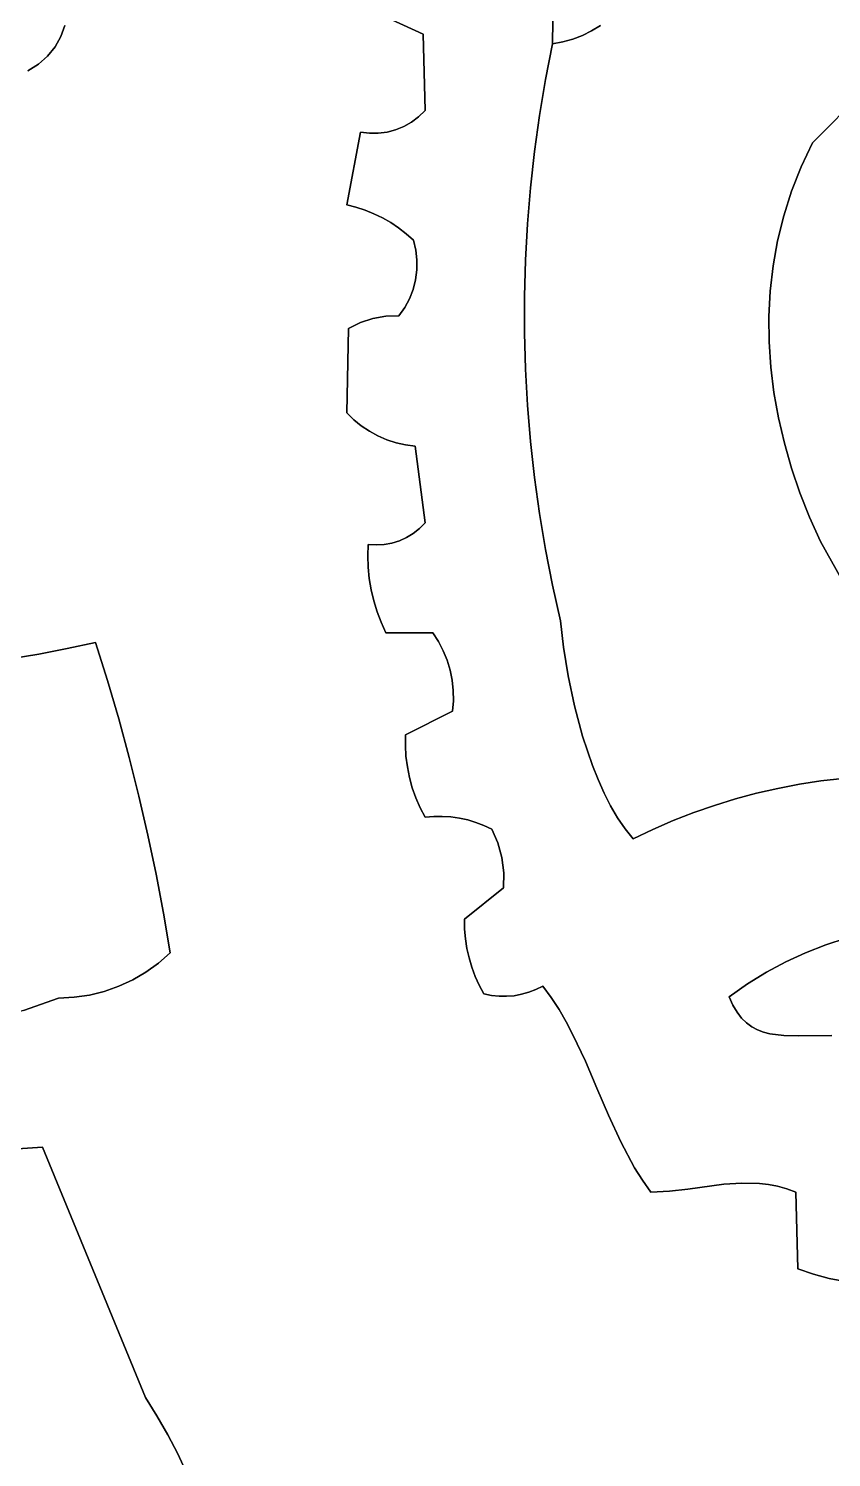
# Model space of a CAD drawing. Header units: inches. Extents: x 37.2 to 70.6, y 17.4 to 61.6.
# Drawn here: x 45.923 to 48.581, y 39.47 to 44.197 of the extents above; entities that cross this region are included whole.
import ezdxf

# ---------------------------------------------------------------- set-up
doc = ezdxf.new("R2010")
doc.units = ezdxf.units.IN
doc.layers.add('SURFACES_FOR_SKETCHUP', color=7, linetype='Continuous')

msp = doc.modelspace()

# ---------------------------------------------------------------- linework, layer by layer
at = {"layer": 'SURFACES_FOR_SKETCHUP'}
for points, invisible_edges in [([(47.2359, 44.4784), (47.2077, 44.471), (47.2298, 44.1785)], 10), ([(47.2629, 44.4894), (47.2298, 44.1785), (47.2885, 44.5038)], 3), ([(47.2885, 44.5038), (47.2298, 44.1785), (47.6619, 44.3053)], 11), ([(47.2359, 44.4784), (47.2298, 44.1785), (47.2629, 44.4894)], 3), ([(45.9212, 44.0571), (46.044, 44.3263), (45.1185, 44.464)], 11), ([(47.2298, 44.1785), (47.2077, 44.471), (47.0796, 44.331)], 11), ([(48.0813, 44.3101), (48.5186, 43.8183), (48.1734, 44.3378)], 3), ([(48.1734, 44.3378), (48.5186, 43.8183), (48.3696, 44.3768)], 11), ([(48.476, 44.3789), (48.3696, 44.3768), (48.5186, 43.8183)], 10), ([(48.5824, 44.3785), (48.476, 44.3789), (48.7901, 44.0922)], 10), ([(48.5186, 43.8183), (48.7901, 44.0922), (48.476, 44.3789)], 10), ([(45.9212, 44.0571), (46.0304, 44.1699), (46.044, 44.3263)], 11), ([(46.0304, 44.1699), (46.0437, 44.2069), (46.044, 44.3263)], 10), ([(47.0796, 44.331), (47.0794, 44.3018), (47.2298, 44.1785)], 10), ([(47.0818, 44.2725), (47.2298, 44.1785), (47.0794, 44.3018)], 3), ([(47.659, 44.2224), (47.6619, 44.3053), (47.2298, 44.1785)], 10), ([(47.659, 44.2224), (47.7875, 44.189), (47.6619, 44.3053)], 3), ([(47.8164, 44.2069), (47.6619, 44.3053), (47.7875, 44.189)], 3), ([(47.8164, 44.2069), (48.481, 43.739), (47.9874, 44.2894)], 11), ([(47.9874, 44.2894), (48.481, 43.739), (48.0813, 44.3101)], 3), ([(48.5186, 43.8183), (48.0813, 44.3101), (48.481, 43.739)], 3), ([(47.087, 44.2434), (46.0437, 44.2069), (47.022, 43.8538)], 11), ([(47.0517, 43.8501), (47.087, 44.2434), (47.022, 43.8538)], 3), ([(47.0812, 43.8502), (47.087, 44.2434), (47.0517, 43.8501)], 3), ([(47.0812, 43.8502), (47.1103, 43.8541), (47.087, 44.2434)], 10), ([(47.0818, 44.2725), (47.087, 44.2434), (47.2298, 44.1785)], 8), ([(47.1385, 43.8616), (47.1655, 43.8725), (47.087, 44.2434)], 10), ([(47.087, 44.2434), (47.1911, 43.8869), (47.2298, 44.1785)], 3), ([(47.1385, 43.8616), (47.087, 44.2434), (47.1103, 43.8541)], 3), ([(47.1911, 43.8869), (47.087, 44.2434), (47.1655, 43.8725)], 3), ([(46.0304, 44.1699), (47.022, 43.8538), (46.0437, 44.2069)], 3), ([(47.6584, 44.146), (47.659, 44.2224), (47.2298, 44.1785)], 10), ([(48.4493, 43.6585), (47.8164, 44.2069), (47.615, 43.9088)], 11), ([(47.7875, 44.189), (47.615, 43.9088), (47.8164, 44.2069)], 3), ([(47.6584, 44.146), (47.6923, 44.1523), (47.659, 44.2224)], 2), ([(47.6923, 44.1523), (47.7252, 44.1616), (47.659, 44.2224)], 10), ([(47.757, 44.1739), (47.659, 44.2224), (47.7252, 44.1616)], 3), ([(47.7875, 44.189), (47.659, 44.2224), (47.757, 44.1739)], 3), ([(48.481, 43.739), (47.8164, 44.2069), (48.4493, 43.6585)], 3), ([(46.0304, 44.1699), (45.9212, 44.0571), (46.0112, 44.1356)], 3), ([(46.0112, 44.1356), (47.022, 43.8538), (46.0304, 44.1699)], 3), ([(47.1911, 43.8869), (47.2148, 43.9045), (47.2298, 44.1785)], 10), ([(47.2363, 43.9253), (47.2298, 44.1785), (47.2148, 43.9045)], 2), ([(47.635, 44.0276), (47.6584, 44.146), (47.2298, 44.1785)], 10), ([(47.2298, 44.1785), (47.2363, 43.9253), (47.635, 44.0276)], 10), ([(47.615, 43.9088), (47.7875, 44.189), (47.635, 44.0276)], 3), ([(47.757, 44.1739), (47.635, 44.0276), (47.7875, 44.189)], 3), ([(47.7252, 44.1616), (47.635, 44.0276), (47.757, 44.1739)], 3), ([(47.6923, 44.1523), (47.635, 44.0276), (47.7252, 44.1616)], 3), ([(47.6584, 44.146), (47.635, 44.0276), (47.6923, 44.1523)], 2), ([(45.9212, 44.0571), (45.9562, 44.0784), (46.0112, 44.1356)], 10), ([(45.9863, 44.1049), (46.0112, 44.1356), (45.9562, 44.0784)], 2), ([(45.9863, 44.1049), (45.9562, 44.0784), (46.9766, 43.6136)], 10), ([(45.9863, 44.1049), (46.9766, 43.6136), (46.0112, 44.1356)], 3), ([(47.022, 43.8538), (46.0112, 44.1356), (46.9766, 43.6136)], 3), ([(45.5645, 43.3913), (46.9766, 43.6136), (45.9212, 44.0571)], 11), ([(45.9562, 44.0784), (45.9212, 44.0571), (46.9766, 43.6136)], 10), ([(48.7901, 44.0922), (48.5186, 43.8183), (48.9969, 43.5874)], 10), ([(47.615, 43.9088), (47.635, 44.0276), (47.2363, 43.9253)], 10), ([(47.2363, 43.9253), (47.2148, 43.9045), (47.5983, 43.7896)], 10), ([(47.5983, 43.7896), (47.615, 43.9088), (47.2363, 43.9253)], 10), ([(47.1385, 43.8616), (47.1224, 43.5547), (47.1655, 43.8725)], 3), ([(47.1486, 43.5372), (47.1655, 43.8725), (47.1224, 43.5547)], 3), ([(47.1655, 43.8725), (47.1486, 43.5372), (47.1911, 43.8869)], 3), ([(47.1736, 43.5178), (47.1911, 43.8869), (47.1486, 43.5372)], 3), ([(47.1911, 43.8869), (47.1736, 43.5178), (47.585, 43.67)], 11), ([(47.2148, 43.9045), (47.1911, 43.8869), (47.585, 43.67)], 10), ([(47.585, 43.67), (47.5983, 43.7896), (47.2148, 43.9045)], 10), ([(47.615, 43.9088), (47.5983, 43.7896), (48.4493, 43.6585)], 10), ([(47.022, 43.8538), (46.9766, 43.6136), (47.0517, 43.8501)], 2), ([(47.0074, 43.6058), (47.0517, 43.8501), (46.9766, 43.6136)], 3), ([(47.0374, 43.5961), (47.0517, 43.8501), (47.0074, 43.6058)], 3), ([(47.0517, 43.8501), (47.0374, 43.5961), (47.0812, 43.8502)], 3), ([(47.0667, 43.5842), (47.0812, 43.8502), (47.0374, 43.5961)], 3), ([(47.0812, 43.8502), (47.0667, 43.5842), (47.1103, 43.8541)], 3), ([(47.0951, 43.5704), (47.1103, 43.8541), (47.0667, 43.5842)], 3), ([(47.1103, 43.8541), (47.0951, 43.5704), (47.1385, 43.8616)], 3), ([(47.1224, 43.5547), (47.1385, 43.8616), (47.0951, 43.5704)], 3), ([(48.481, 43.739), (48.9246, 43.5028), (48.5186, 43.8183)], 3), ([(48.9595, 43.5462), (48.5186, 43.8183), (48.9246, 43.5028)], 3), ([(48.9595, 43.5462), (48.9969, 43.5874), (48.5186, 43.8183)], 10), ([(47.5983, 43.7896), (47.585, 43.67), (48.4234, 43.5771)], 10), ([(48.4234, 43.5771), (48.4493, 43.6585), (47.5983, 43.7896)], 10), ([(48.4493, 43.6585), (48.8921, 43.4573), (48.481, 43.739)], 3), ([(48.9246, 43.5028), (48.481, 43.739), (48.8921, 43.4573)], 3), ([(47.1973, 43.4967), (47.585, 43.67), (47.1736, 43.5178)], 3), ([(47.575, 43.5503), (47.585, 43.67), (47.1973, 43.4967)], 10), ([(47.585, 43.67), (47.575, 43.5503), (48.4031, 43.4948)], 10), ([(48.4031, 43.4948), (48.4234, 43.5771), (47.585, 43.67)], 10), ([(48.4234, 43.5771), (48.8921, 43.4573), (48.4493, 43.6585)], 3), ([(46.9766, 43.6136), (45.5645, 43.3913), (46.9831, 43.2045)], 11), ([(46.9766, 43.6136), (47.022, 43.2238), (47.0074, 43.6058)], 3), ([(46.9831, 43.2045), (47.022, 43.2238), (46.9766, 43.6136)], 10), ([(47.0074, 43.6058), (47.022, 43.2238), (47.0374, 43.5961)], 3), ([(47.0667, 43.5842), (47.0374, 43.5961), (47.022, 43.2238)], 10), ([(47.022, 43.2238), (47.0632, 43.2373), (47.0667, 43.5842)], 10), ([(47.0951, 43.5704), (47.0667, 43.5842), (47.0632, 43.2373)], 10), ([(47.0951, 43.5704), (47.0632, 43.2373), (47.1224, 43.5547)], 3), ([(47.1224, 43.5547), (47.0632, 43.2373), (47.2085, 43.398)], 11), ([(47.1224, 43.5547), (47.2085, 43.398), (47.1486, 43.5372)], 3), ([(47.1736, 43.5178), (47.1486, 43.5372), (47.2088, 43.431)], 10), ([(47.2088, 43.431), (47.1486, 43.5372), (47.2085, 43.398)], 3), ([(47.1973, 43.4967), (47.2051, 43.464), (47.575, 43.5503)], 10), ([(47.5683, 43.4304), (47.575, 43.5503), (47.2051, 43.464)], 10), ([(47.575, 43.5503), (47.5683, 43.4304), (48.3883, 43.4118)], 10), ([(48.3883, 43.4118), (48.4031, 43.4948), (47.575, 43.5503)], 10), ([(48.4031, 43.4948), (48.8803, 43.4039), (48.4234, 43.5771)], 3), ([(48.8921, 43.4573), (48.4234, 43.5771), (48.8803, 43.4039)], 3), ([(47.1973, 43.4967), (47.1736, 43.5178), (47.2051, 43.464)], 2), ([(47.2051, 43.464), (47.1736, 43.5178), (47.2088, 43.431)], 3), ([(48.3883, 43.4118), (48.8708, 43.3502), (48.4031, 43.4948)], 3), ([(48.8803, 43.4039), (48.4031, 43.4948), (48.8708, 43.3502)], 3), ([(47.2051, 43.464), (47.2088, 43.431), (47.5683, 43.4304)], 10), ([(45.5933, 43.0894), (46.9831, 43.2045), (45.5645, 43.3913)], 3), ([(47.2043, 43.3654), (47.2085, 43.398), (47.0632, 43.2373)], 10), ([(47.2085, 43.398), (47.2043, 43.3654), (47.565, 43.3104)], 10), ([(47.2088, 43.431), (47.2085, 43.398), (47.5683, 43.4304)], 10), ([(47.565, 43.3104), (47.5683, 43.4304), (47.2085, 43.398)], 10), ([(47.5683, 43.4304), (47.565, 43.3104), (48.3788, 43.3282)], 10), ([(48.3788, 43.3282), (48.3883, 43.4118), (47.5683, 43.4304)], 10), ([(48.3788, 43.3282), (48.8635, 43.2961), (48.3883, 43.4118)], 3), ([(48.8708, 43.3502), (48.3883, 43.4118), (48.8635, 43.2961)], 3), ([(47.2043, 43.3654), (47.0632, 43.2373), (47.1962, 43.3336)], 3), ([(47.2043, 43.3654), (47.1962, 43.3336), (47.565, 43.3104)], 10), ([(47.1058, 43.2448), (47.1962, 43.3336), (47.0632, 43.2373)], 3), ([(47.1962, 43.3336), (47.1058, 43.2448), (47.1843, 43.3028)], 3), ([(47.1686, 43.2735), (47.1843, 43.3028), (47.1058, 43.2448)], 10), ([(47.1843, 43.3028), (47.1686, 43.2735), (47.565, 43.1903)], 10), ([(47.1962, 43.3336), (47.1843, 43.3028), (47.565, 43.1903)], 10), ([(47.565, 43.1903), (47.565, 43.3104), (47.1962, 43.3336)], 10), ([(48.3745, 43.2443), (48.3788, 43.3282), (47.565, 43.3104)], 10), ([(47.565, 43.3104), (47.565, 43.1903), (48.3745, 43.2443)], 10), ([(48.3745, 43.2443), (48.8585, 43.2418), (48.3788, 43.3282)], 3), ([(48.8635, 43.2961), (48.3788, 43.3282), (48.8585, 43.2418)], 3), ([(47.1493, 43.246), (47.1686, 43.2735), (47.1058, 43.2448)], 2), ([(47.1686, 43.2735), (47.1493, 43.246), (47.565, 43.1903)], 10), ([(46.9831, 43.2045), (45.5933, 43.0894), (46.9766, 42.9253)], 3), ([(46.9766, 42.9253), (46.9999, 42.9026), (47.1058, 43.2448)], 10), ([(47.1058, 43.2448), (47.0632, 43.2373), (46.9766, 42.9253)], 10), ([(47.022, 43.2238), (46.9766, 42.9253), (47.0632, 43.2373)], 3), ([(47.022, 43.2238), (46.9831, 43.2045), (46.9766, 42.9253)], 8), ([(46.9999, 42.9026), (47.025, 42.8822), (47.1493, 43.246)], 10), ([(47.1493, 43.246), (47.1058, 43.2448), (46.9999, 42.9026)], 10), ([(47.0517, 42.8643), (47.1493, 43.246), (47.025, 42.8822)], 3), ([(47.08, 42.849), (47.1493, 43.246), (47.0517, 42.8643)], 3), ([(47.08, 42.849), (47.1095, 42.8363), (47.1493, 43.246)], 10), ([(47.1095, 42.8363), (47.1401, 42.8263), (47.1493, 43.246)], 10), ([(47.1716, 42.8191), (47.1493, 43.246), (47.1401, 42.8263)], 3), ([(47.5684, 43.0703), (47.565, 43.1903), (47.1493, 43.246)], 10), ([(47.2038, 42.8149), (47.1493, 43.246), (47.1716, 42.8191)], 3), ([(47.2038, 42.8149), (47.5684, 43.0703), (47.1493, 43.246)], 11), ([(48.3752, 43.1602), (48.3745, 43.2443), (47.565, 43.1903)], 10), ([(48.8585, 43.2418), (48.3745, 43.2443), (48.8558, 43.1874)], 3), ([(48.3752, 43.1602), (48.8558, 43.1874), (48.3745, 43.2443)], 3), ([(47.565, 43.1903), (47.5684, 43.0703), (48.3752, 43.1602)], 10), ([(48.3808, 43.0761), (48.3752, 43.1602), (47.5684, 43.0703)], 10), ([(48.8558, 43.1874), (48.3752, 43.1602), (48.8554, 43.1328)], 3), ([(48.3808, 43.0761), (48.8554, 43.1328), (48.3752, 43.1602)], 3), ([(48.8554, 43.1328), (48.3808, 43.0761), (48.8573, 43.0783)], 3), ([(45.5933, 43.0894), (45.6053, 42.9385), (46.9766, 42.9253)], 10), ([(47.575, 42.9505), (47.5684, 43.0703), (47.2038, 42.8149)], 10), ([(47.5684, 43.0703), (47.575, 42.9505), (48.3808, 43.0761)], 10), ([(48.3911, 42.9921), (48.3808, 43.0761), (47.575, 42.9505)], 10), ([(48.3911, 42.9921), (48.8573, 43.0783), (48.3808, 43.0761)], 3), ([(48.8573, 43.0783), (48.3911, 42.9921), (48.8615, 43.0238)], 3), ([(48.4061, 42.9083), (48.8615, 43.0238), (48.3911, 42.9921)], 3), ([(48.4255, 42.8251), (48.8615, 43.0238), (48.4061, 42.9083)], 3), ([(48.8615, 43.0238), (48.4255, 42.8251), (48.8862, 42.9449)], 3), ([(47.575, 42.9505), (47.585, 42.8308), (48.3911, 42.9921)], 10), ([(48.4061, 42.9083), (48.3911, 42.9921), (47.585, 42.8308)], 10), ([(45.6053, 42.9385), (45.6126, 42.7882), (46.9766, 42.9253)], 10), ([(46.1454, 42.1655), (46.9766, 42.9253), (45.6126, 42.7882)], 11), ([(46.9766, 42.9253), (46.1454, 42.1655), (47.048, 42.4902)], 11), ([(46.9766, 42.9253), (47.048, 42.4902), (46.9999, 42.9026)], 3), ([(47.575, 42.9505), (47.2038, 42.8149), (47.585, 42.8308)], 3), ([(48.4492, 42.7424), (48.8862, 42.9449), (48.4255, 42.8251)], 3), ([(48.8862, 42.9449), (48.4492, 42.7424), (48.9138, 42.8673)], 3), ([(46.9999, 42.9026), (47.048, 42.4902), (47.025, 42.8822)], 3), ([(47.025, 42.8822), (47.048, 42.4902), (47.0517, 42.8643)], 3), ([(47.585, 42.8308), (47.5984, 42.7113), (48.4061, 42.9083)], 10), ([(48.4255, 42.8251), (48.4061, 42.9083), (47.5984, 42.7113)], 10), ([(47.0517, 42.8643), (47.048, 42.4902), (47.08, 42.849)], 3), ([(47.08, 42.849), (47.048, 42.4902), (47.1095, 42.8363)], 3), ([(47.1095, 42.8363), (47.048, 42.4902), (47.1401, 42.8263)], 3), ([(47.0745, 42.4882), (47.1401, 42.8263), (47.048, 42.4902)], 3), ([(47.1008, 42.4896), (47.1401, 42.8263), (47.0745, 42.4882)], 3), ([(47.1264, 42.4942), (47.1401, 42.8263), (47.1008, 42.4896)], 3), ([(47.1513, 42.5019), (47.1401, 42.8263), (47.1264, 42.4942)], 3), ([(47.2363, 42.5616), (47.1716, 42.8191), (47.1401, 42.8263)], 9), ([(47.2363, 42.5616), (47.1401, 42.8263), (47.2178, 42.5426)], 3), ([(47.2178, 42.5426), (47.1401, 42.8263), (47.1972, 42.5262)], 3), ([(47.1972, 42.5262), (47.1401, 42.8263), (47.175, 42.5126)], 3), ([(47.175, 42.5126), (47.1401, 42.8263), (47.1513, 42.5019)], 3), ([(47.585, 42.8308), (47.2038, 42.8149), (47.5984, 42.7113)], 3), ([(47.5984, 42.7113), (47.615, 42.5922), (48.4255, 42.8251)], 10), ([(48.4492, 42.7424), (48.4255, 42.8251), (47.615, 42.5922)], 10), ([(48.4771, 42.6606), (48.9138, 42.8673), (48.4492, 42.7424)], 3), ([(48.9138, 42.8673), (48.4771, 42.6606), (48.9442, 42.7909)], 3), ([(45.6126, 42.7882), (45.6137, 42.7133), (46.1454, 42.1655)], 10), ([(47.2363, 42.5616), (47.2038, 42.8149), (47.1716, 42.8191)], 8), ([(47.2363, 42.5616), (47.5984, 42.7113), (47.2038, 42.8149)], 3), ([(48.5089, 42.5797), (48.9442, 42.7909), (48.4771, 42.6606)], 3), ([(48.9442, 42.7909), (48.5089, 42.5797), (48.9775, 42.716)], 3), ([(47.615, 42.5922), (47.635, 42.4735), (48.4492, 42.7424)], 10), ([(48.4771, 42.6606), (48.4492, 42.7424), (47.635, 42.4735)], 10), ([(45.6137, 42.7133), (45.6127, 42.6387), (46.1454, 42.1655)], 10), ([(47.5984, 42.7113), (47.2363, 42.5616), (47.615, 42.5922)], 3), ([(48.5447, 42.4999), (48.9775, 42.716), (48.5089, 42.5797)], 3), ([(48.9775, 42.716), (48.5447, 42.4999), (49.0136, 42.6424)], 3), ([(45.6127, 42.6387), (45.6093, 42.5643), (46.1454, 42.1655)], 10), ([(47.635, 42.4735), (47.6583, 42.3553), (48.4771, 42.6606)], 10), ([(48.5089, 42.5797), (48.4771, 42.6606), (47.6583, 42.3553)], 10), ([(48.6184, 42.3692), (49.0136, 42.6424), (48.5447, 42.4999)], 3), ([(47.615, 42.5922), (47.2363, 42.5616), (47.635, 42.4735)], 3), ([(45.6032, 42.4902), (46.0516, 42.1453), (45.6093, 42.5643)], 3), ([(46.1454, 42.1655), (45.6093, 42.5643), (46.0516, 42.1453)], 3), ([(47.1972, 42.5262), (47.2623, 42.198), (47.2178, 42.5426)], 3), ([(47.2178, 42.5426), (47.2623, 42.198), (47.2363, 42.5616)], 3), ([(47.2363, 42.5616), (47.2623, 42.198), (47.635, 42.4735)], 11), ([(47.6583, 42.3553), (47.685, 42.2376), (48.5089, 42.5797)], 10), ([(48.5447, 42.4999), (48.5089, 42.5797), (47.685, 42.2376)], 10), ([(47.1008, 42.4896), (47.0477, 42.4147), (47.1264, 42.4942)], 3), ([(47.0514, 42.3772), (47.1264, 42.4942), (47.0477, 42.4147)], 3), ([(47.0575, 42.3402), (47.1513, 42.5019), (47.0514, 42.3772)], 3), ([(47.1264, 42.4942), (47.0514, 42.3772), (47.1513, 42.5019)], 3), ([(47.0661, 42.3036), (47.1513, 42.5019), (47.0575, 42.3402)], 3), ([(47.2623, 42.198), (47.1513, 42.5019), (47.0661, 42.3036)], 11), ([(47.1513, 42.5019), (47.2623, 42.198), (47.175, 42.5126)], 3), ([(47.175, 42.5126), (47.2623, 42.198), (47.1972, 42.5262)], 3), ([(47.685, 42.2376), (47.6948, 42.1501), (48.5447, 42.4999)], 10), ([(48.6184, 42.3692), (48.5447, 42.4999), (47.6948, 42.1501)], 10), ([(45.8628, 42.1117), (45.9574, 42.1274), (45.6032, 42.4902)], 10), ([(46.0516, 42.1453), (45.6032, 42.4902), (45.9574, 42.1274)], 3), ([(47.048, 42.4902), (46.1454, 42.1655), (47.0466, 42.4524)], 3), ([(47.0466, 42.4524), (46.1454, 42.1655), (47.0477, 42.4147)], 3), ([(47.0745, 42.4882), (47.048, 42.4902), (47.0466, 42.4524)], 8), ([(47.0466, 42.4524), (47.0477, 42.4147), (47.1008, 42.4896)], 10), ([(47.1008, 42.4896), (47.0745, 42.4882), (47.0466, 42.4524)], 10), ([(47.635, 42.4735), (47.2623, 42.198), (47.6583, 42.3553)], 3), ([(47.0477, 42.4147), (46.1454, 42.1655), (47.0514, 42.3772)], 3), ([(47.0514, 42.3772), (46.1454, 42.1655), (47.0575, 42.3402)], 3), ([(47.2808, 42.1689), (47.6583, 42.3553), (47.2623, 42.198)], 3), ([(47.6583, 42.3553), (47.2808, 42.1689), (47.685, 42.2376)], 3), ([(47.6948, 42.1501), (47.7102, 42.0551), (48.6184, 42.3692)], 10), ([(48.3335, 41.6668), (48.6184, 42.3692), (47.7102, 42.0551)], 11), ([(48.4041, 41.683), (48.6184, 42.3692), (48.3335, 41.6668)], 3), ([(48.6184, 42.3692), (48.4041, 41.683), (48.6988, 42.2426)], 3), ([(46.1849, 42.0395), (47.0575, 42.3402), (46.1454, 42.1655)], 3), ([(47.0575, 42.3402), (46.1849, 42.0395), (47.0661, 42.3036)], 3), ([(47.0661, 42.3036), (46.1849, 42.0395), (47.0771, 42.2676)], 3), ([(47.0661, 42.3036), (47.0771, 42.2676), (47.2623, 42.198)], 10), ([(46.222, 41.9128), (47.0771, 42.2676), (46.1849, 42.0395)], 3), ([(47.0771, 42.2676), (46.222, 41.9128), (47.0906, 42.2324)], 3), ([(47.0906, 42.2324), (47.2623, 42.198), (47.0771, 42.2676)], 3), ([(47.0906, 42.2324), (46.222, 41.9128), (47.1064, 42.198)], 3), ([(47.0906, 42.2324), (47.1064, 42.198), (47.2623, 42.198)], 8), ([(47.2964, 42.1384), (47.685, 42.2376), (47.2808, 42.1689)], 3), ([(47.3092, 42.1068), (47.685, 42.2376), (47.2964, 42.1384)], 3), ([(47.685, 42.2376), (47.3092, 42.1068), (47.6948, 42.1501)], 3), ([(48.4752, 41.6966), (48.6988, 42.2426), (48.4041, 41.683)], 3), ([(48.5468, 41.7076), (48.6988, 42.2426), (48.4752, 41.6966)], 3), ([(48.6988, 42.2426), (48.5468, 41.7076), (48.7855, 42.1203)], 3), ([(46.1849, 42.0395), (46.1454, 42.1655), (46.0516, 42.1453)], 8), ([(46.2566, 41.7854), (47.1064, 42.198), (46.222, 41.9128)], 3), ([(47.1064, 42.198), (46.2566, 41.7854), (47.1714, 41.8603)], 11), ([(47.2808, 42.1689), (47.2623, 42.198), (47.1064, 42.198)], 8), ([(47.3092, 42.1068), (47.2964, 42.1384), (47.1064, 42.198)], 10), ([(47.2808, 42.1689), (47.1064, 42.198), (47.2964, 42.1384)], 3), ([(47.3092, 42.1068), (47.1064, 42.198), (47.3189, 42.0742)], 3), ([(47.1064, 42.198), (47.1714, 41.8603), (47.3189, 42.0742)], 11), ([(45.8628, 42.1117), (46.222, 41.9128), (45.9574, 42.1274)], 3), ([(46.1849, 42.0395), (46.0516, 42.1453), (45.9574, 42.1274)], 9), ([(46.1849, 42.0395), (45.9574, 42.1274), (46.222, 41.9128)], 3), ([(47.3189, 42.0742), (47.6948, 42.1501), (47.3092, 42.1068)], 3), ([(47.3189, 42.0742), (47.3257, 42.0408), (47.6948, 42.1501)], 10), ([(47.7102, 42.0551), (47.6948, 42.1501), (47.3257, 42.0408)], 10), ([(48.6188, 41.716), (48.7855, 42.1203), (48.5468, 41.7076)], 3), ([(46.2566, 41.7854), (45.7679, 42.0984), (45.3478, 41.4664)], 11), ([(45.7679, 42.0984), (46.2566, 41.7854), (45.8628, 42.1117)], 3), ([(46.222, 41.9128), (45.8628, 42.1117), (46.2566, 41.7854)], 3), ([(47.3189, 42.0742), (47.1714, 41.8603), (47.3257, 42.0408)], 3), ([(47.3257, 42.0408), (47.1714, 41.8603), (47.3293, 42.0069)], 3), ([(47.3257, 42.0408), (47.3293, 42.0069), (47.7102, 42.0551)], 10), ([(47.3293, 42.0069), (47.3299, 41.9726), (47.7102, 42.0551)], 10), ([(47.7311, 41.9559), (47.7102, 42.0551), (47.3299, 41.9726)], 10), ([(47.7102, 42.0551), (47.7311, 41.9559), (48.2634, 41.6481)], 10), ([(48.2634, 41.6481), (48.3335, 41.6668), (47.7102, 42.0551)], 10), ([(47.3299, 41.9726), (47.3293, 42.0069), (47.1714, 41.8603)], 10), ([(47.1714, 41.8603), (47.3272, 41.9383), (47.3299, 41.9726)], 8), ([(47.3299, 41.9726), (47.3272, 41.9383), (47.7311, 41.9559)], 10), ([(47.1709, 41.8247), (47.173, 41.7892), (47.3272, 41.9383)], 10), ([(47.3272, 41.9383), (47.1714, 41.8603), (47.1709, 41.8247)], 8), ([(47.1775, 41.7541), (47.3272, 41.9383), (47.173, 41.7892)], 3), ([(47.1775, 41.7541), (47.1845, 41.7194), (47.3272, 41.9383)], 10), ([(47.1845, 41.7194), (47.3215, 41.5885), (47.3272, 41.9383)], 11), ([(47.3496, 41.5846), (47.3272, 41.9383), (47.3215, 41.5885)], 3), ([(47.7577, 41.856), (47.7311, 41.9559), (47.3272, 41.9383)], 10), ([(47.3773, 41.5787), (47.3272, 41.9383), (47.3496, 41.5846)], 3), ([(47.3272, 41.9383), (47.3773, 41.5787), (47.4045, 41.5707)], 9), ([(47.3272, 41.9383), (47.4045, 41.5707), (47.4312, 41.5607)], 9), ([(47.3272, 41.9383), (47.4312, 41.5607), (47.7577, 41.856)], 11), ([(47.7311, 41.9559), (47.7577, 41.856), (48.194, 41.6268)], 10), ([(48.194, 41.6268), (48.2634, 41.6481), (47.7311, 41.9559)], 10), ([(47.1714, 41.8603), (46.2566, 41.7854), (47.1709, 41.8247)], 3), ([(47.4571, 41.5486), (47.7577, 41.856), (47.4312, 41.5607)], 3), ([(47.7577, 41.856), (47.4571, 41.5486), (47.7903, 41.7587)], 3), ([(47.7577, 41.856), (47.7903, 41.7587), (48.194, 41.6268)], 10), ([(46.2887, 41.6573), (46.2566, 41.7854), (45.3478, 41.4664)], 10), ([(46.2887, 41.6573), (47.1709, 41.8247), (46.2566, 41.7854)], 3), ([(47.1709, 41.8247), (46.2887, 41.6573), (47.173, 41.7892)], 3), ([(47.173, 41.7892), (46.2887, 41.6573), (47.1775, 41.7541)], 3), ([(46.3184, 41.5287), (47.1775, 41.7541), (46.2887, 41.6573)], 3), ([(47.1775, 41.7541), (46.3184, 41.5287), (47.1845, 41.7194)], 3), ([(47.7903, 41.7587), (47.4571, 41.5486), (47.8088, 41.7121)], 3), ([(47.7903, 41.7587), (47.8088, 41.7121), (48.1254, 41.6029)], 10), ([(48.1254, 41.6029), (48.194, 41.6268), (47.7903, 41.7587)], 10), ([(47.1845, 41.7194), (46.3184, 41.5287), (47.1939, 41.6852)], 3), ([(47.1939, 41.6852), (47.3215, 41.5885), (47.1845, 41.7194)], 3), ([(47.8088, 41.7121), (47.4571, 41.5486), (47.8288, 41.6674)], 3), ([(47.8088, 41.7121), (47.8288, 41.6674), (48.0576, 41.5765)], 10), ([(48.0576, 41.5765), (48.1254, 41.6029), (47.8088, 41.7121)], 10), ([(48.4041, 41.683), (48.5625, 41.1654), (48.4752, 41.6966)], 3), ([(48.4752, 41.6966), (48.6304, 41.1873), (48.5468, 41.7076)], 3), ([(48.6304, 41.1873), (48.4752, 41.6966), (48.5625, 41.1654)], 3), ([(48.5468, 41.7076), (48.6993, 41.2053), (48.6188, 41.716)], 3), ([(48.6993, 41.2053), (48.5468, 41.7076), (48.6304, 41.1873)], 3), ([(45.3478, 41.4664), (45.3771, 41.3254), (46.2887, 41.6573)], 10), ([(46.2887, 41.6573), (45.3771, 41.3254), (46.3184, 41.5287)], 3), ([(46.3455, 41.3995), (47.1939, 41.6852), (46.3184, 41.5287)], 3), ([(47.1939, 41.6852), (46.3455, 41.3995), (47.2057, 41.6518)], 3), ([(47.2057, 41.6518), (46.3455, 41.3995), (47.2198, 41.6192)], 3), ([(47.3215, 41.5885), (47.1939, 41.6852), (47.2932, 41.5903)], 3), ([(47.2057, 41.6518), (47.2932, 41.5903), (47.1939, 41.6852)], 3), ([(47.2198, 41.6192), (47.2932, 41.5903), (47.2057, 41.6518)], 3), ([(47.477, 41.5024), (47.8288, 41.6674), (47.4571, 41.5486)], 3), ([(47.8288, 41.6674), (47.477, 41.5024), (47.8504, 41.625)], 3), ([(47.8288, 41.6674), (47.8504, 41.625), (48.0576, 41.5765)], 10), ([(48.194, 41.6268), (48.4304, 41.1097), (48.2634, 41.6481)], 3), ([(48.2634, 41.6481), (48.4958, 41.1396), (48.3335, 41.6668)], 3), ([(48.4958, 41.1396), (48.2634, 41.6481), (48.4304, 41.1097)], 3), ([(48.3335, 41.6668), (48.4958, 41.1396), (48.4041, 41.683)], 3), ([(48.5625, 41.1654), (48.4041, 41.683), (48.4958, 41.1396)], 3), ([(46.3701, 41.2698), (47.2198, 41.6192), (46.3455, 41.3995)], 3), ([(47.2198, 41.6192), (46.3701, 41.2698), (47.2363, 41.5876)], 3), ([(47.2198, 41.6192), (47.2363, 41.5876), (47.2648, 41.59)], 8), ([(47.2198, 41.6192), (47.2648, 41.59), (47.2932, 41.5903)], 9), ([(47.4902, 41.454), (47.8504, 41.625), (47.477, 41.5024)], 3), ([(47.8736, 41.5854), (47.8504, 41.625), (47.4902, 41.454)], 10), ([(47.8504, 41.625), (47.8736, 41.5854), (47.9906, 41.5476)], 10), ([(47.9906, 41.5476), (48.0576, 41.5765), (47.8504, 41.625)], 10), ([(48.0576, 41.5765), (48.3664, 41.0754), (48.1254, 41.6029)], 3), ([(48.1254, 41.6029), (48.3664, 41.0754), (48.194, 41.6268)], 3), ([(48.4304, 41.1097), (48.194, 41.6268), (48.3664, 41.0754)], 3), ([(46.3701, 41.2698), (46.3921, 41.1396), (47.2363, 41.5876)], 10), ([(47.3662, 41.2499), (47.2363, 41.5876), (46.3921, 41.1396)], 11), ([(47.2363, 41.5876), (47.3662, 41.2499), (47.2648, 41.59)], 3), ([(47.2648, 41.59), (47.3662, 41.2499), (47.2932, 41.5903)], 3), ([(47.3215, 41.5885), (47.2932, 41.5903), (47.3662, 41.2499)], 10), ([(47.3496, 41.5846), (47.3215, 41.5885), (47.3662, 41.2499)], 10), ([(47.3496, 41.5846), (47.4902, 41.454), (47.3773, 41.5787)], 3), ([(47.3662, 41.2499), (47.4902, 41.454), (47.3496, 41.5846)], 11), ([(47.3773, 41.5787), (47.477, 41.5024), (47.4045, 41.5707)], 3), ([(47.477, 41.5024), (47.3773, 41.5787), (47.4902, 41.454)], 3), ([(47.4312, 41.5607), (47.4045, 41.5707), (47.477, 41.5024)], 10), ([(47.4571, 41.5486), (47.4312, 41.5607), (47.477, 41.5024)], 2), ([(47.4902, 41.454), (47.4966, 41.4042), (47.8736, 41.5854)], 10), ([(47.8983, 41.549), (47.8736, 41.5854), (47.4966, 41.4042)], 10), ([(47.9246, 41.5162), (47.8983, 41.549), (47.4966, 41.4042)], 10), ([(47.8983, 41.549), (47.9906, 41.5476), (47.8736, 41.5854)], 3), ([(47.8983, 41.549), (47.9246, 41.5162), (47.9906, 41.5476)], 8), ([(47.9246, 41.5162), (48.2428, 40.9935), (47.9906, 41.5476)], 3), ([(47.9906, 41.5476), (48.3038, 41.0368), (48.0576, 41.5765)], 3), ([(48.3038, 41.0368), (47.9906, 41.5476), (48.2428, 40.9935)], 3), ([(48.3664, 41.0754), (48.0576, 41.5765), (48.3038, 41.0368)], 3), ([(46.0228, 40.9894), (46.3184, 41.5287), (45.3771, 41.3254)], 11), ([(46.3184, 41.5287), (46.0228, 40.9894), (46.3455, 41.3995)], 3), ([(47.496, 41.3538), (47.6259, 41.0292), (47.9246, 41.5162)], 11), ([(47.4966, 41.4042), (47.496, 41.3538), (47.9246, 41.5162)], 10), ([(47.6259, 41.0292), (47.6539, 40.9911), (47.9246, 41.5162)], 10), ([(48.2428, 40.9935), (47.9246, 41.5162), (47.6539, 40.9911)], 11), ([(47.4902, 41.454), (47.3662, 41.2499), (47.4966, 41.4042)], 3), ([(46.0743, 40.9919), (46.3455, 41.3995), (46.0228, 40.9894)], 3), ([(46.1249, 40.9993), (46.3455, 41.3995), (46.0743, 40.9919)], 3), ([(46.1743, 41.0115), (46.3455, 41.3995), (46.1249, 40.9993)], 3), ([(46.3455, 41.3995), (46.1743, 41.0115), (46.3701, 41.2698)], 3), ([(47.496, 41.3538), (47.4966, 41.4042), (47.3662, 41.2499)], 2), ([(46.0228, 40.9894), (45.3771, 41.3254), (45.9069, 40.9487)], 3), ([(47.3662, 41.2499), (47.3668, 41.2175), (47.496, 41.3538)], 2), ([(47.3668, 41.2175), (47.3696, 41.1854), (47.496, 41.3538)], 10), ([(47.3746, 41.1535), (47.496, 41.3538), (47.3696, 41.1854)], 3), ([(47.496, 41.3538), (47.3746, 41.1535), (47.6259, 41.0292)], 11), ([(46.1743, 41.0115), (46.2222, 41.0283), (46.3701, 41.2698)], 10), ([(46.2222, 41.0283), (46.2683, 41.0497), (46.3701, 41.2698)], 10), ([(46.2683, 41.0497), (46.3122, 41.0754), (46.3701, 41.2698)], 10), ([(46.3536, 41.1054), (46.3701, 41.2698), (46.3122, 41.0754)], 3), ([(46.3536, 41.1054), (46.3921, 41.1396), (46.3701, 41.2698)], 8), ([(47.3668, 41.2175), (47.3662, 41.2499), (46.3921, 41.1396)], 10), ([(47.3696, 41.1854), (47.3668, 41.2175), (46.3921, 41.1396)], 10), ([(47.3746, 41.1535), (47.3696, 41.1854), (46.3921, 41.1396)], 10), ([(48.5625, 41.1654), (48.5825, 40.8655), (48.6304, 41.1873)], 3), ([(46.3921, 41.1396), (46.3536, 41.1054), (47.4311, 41.0032)], 10), ([(47.3818, 41.1221), (47.3746, 41.1535), (46.3921, 41.1396)], 10), ([(47.391, 41.0913), (47.3818, 41.1221), (46.3921, 41.1396)], 10), ([(47.4023, 41.0611), (47.391, 41.0913), (46.3921, 41.1396)], 10), ([(47.4157, 41.0317), (47.4023, 41.0611), (46.3921, 41.1396)], 10), ([(47.4311, 41.0032), (47.4157, 41.0317), (46.3921, 41.1396)], 10), ([(47.3818, 41.1221), (47.6259, 41.0292), (47.3746, 41.1535)], 3), ([(47.3818, 41.1221), (47.391, 41.0913), (47.5798, 41.0086)], 10), ([(47.6033, 41.0177), (47.3818, 41.1221), (47.5798, 41.0086)], 3), ([(47.6259, 41.0292), (47.3818, 41.1221), (47.6033, 41.0177)], 3), ([(48.4958, 41.1396), (48.4304, 41.1097), (48.473, 40.8641)], 10), ([(48.473, 40.8641), (48.5825, 40.8655), (48.4958, 41.1396)], 10), ([(48.5625, 41.1654), (48.4958, 41.1396), (48.5825, 40.8655)], 10), ([(46.2683, 41.0497), (45.9701, 40.4967), (46.3122, 41.0754)], 3), ([(46.3122, 41.0754), (45.9701, 40.4967), (47.4311, 41.0032)], 11), ([(46.3536, 41.1054), (46.3122, 41.0754), (47.4311, 41.0032)], 10), ([(47.5556, 41.0018), (47.5798, 41.0086), (47.391, 41.0913)], 10), ([(47.531, 40.9973), (47.5556, 41.0018), (47.391, 41.0913)], 10), ([(47.391, 41.0913), (47.4023, 41.0611), (47.531, 40.9973)], 10), ([(48.3664, 41.0754), (48.3038, 41.0368), (48.3568, 40.8765)], 10), ([(48.378, 40.8711), (48.3664, 41.0754), (48.3568, 40.8765)], 3), ([(48.4304, 41.1097), (48.3664, 41.0754), (48.473, 40.8641)], 10), ([(48.378, 40.8711), (48.4235, 40.8653), (48.3664, 41.0754)], 10), ([(48.4235, 40.8653), (48.473, 40.8641), (48.3664, 41.0754)], 10), ([(46.2222, 41.0283), (45.9701, 40.4967), (46.2683, 41.0497)], 3), ([(46.1743, 41.0115), (45.9701, 40.4967), (46.2222, 41.0283)], 3), ([(47.4157, 41.0317), (47.481, 40.9954), (47.4023, 41.0611)], 3), ([(47.5061, 40.9952), (47.4023, 41.0611), (47.481, 40.9954)], 3), ([(47.5061, 40.9952), (47.531, 40.9973), (47.4023, 41.0611)], 10), ([(47.456, 40.9981), (47.481, 40.9954), (47.4157, 41.0317)], 10), ([(47.4311, 41.0032), (47.456, 40.9981), (47.4157, 41.0317)], 2), ([(47.6539, 40.9911), (47.6259, 41.0292), (47.6033, 41.0177)], 8), ([(48.3038, 41.0368), (48.2428, 40.9935), (48.2551, 40.9661)], 8), ([(48.2551, 40.9661), (48.2689, 40.9428), (48.3038, 41.0368)], 10), ([(48.284, 40.9233), (48.3038, 41.0368), (48.2689, 40.9428)], 3), ([(48.284, 40.9233), (48.3003, 40.9072), (48.3038, 41.0368)], 10), ([(48.3003, 40.9072), (48.318, 40.8943), (48.3038, 41.0368)], 10), ([(48.3368, 40.8842), (48.3568, 40.8765), (48.3038, 41.0368)], 10), ([(48.318, 40.8943), (48.3368, 40.8842), (48.3038, 41.0368)], 10), ([(45.9069, 40.9487), (45.9701, 40.4967), (46.0228, 40.9894)], 3), ([(46.1249, 40.9993), (45.9701, 40.4967), (46.1743, 41.0115)], 3), ([(46.3102, 39.668), (47.4311, 41.0032), (45.9701, 40.4967)], 3), ([(46.1249, 40.9993), (46.0743, 40.9919), (45.9701, 40.4967)], 10), ([(46.0743, 40.9919), (46.0228, 40.9894), (45.9701, 40.4967)], 10), ([(47.4311, 41.0032), (46.3102, 39.668), (47.8434, 40.602)], 11), ([(47.8434, 40.602), (47.8051, 40.6917), (47.4311, 41.0032)], 10), ([(47.456, 40.9981), (47.4311, 41.0032), (47.8051, 40.6917)], 10), ([(47.8051, 40.6917), (47.7667, 40.781), (47.456, 40.9981)], 10), ([(47.481, 40.9954), (47.456, 40.9981), (47.7667, 40.781)], 10), ([(47.7667, 40.781), (47.7257, 40.8681), (47.481, 40.9954)], 10), ([(47.5061, 40.9952), (47.481, 40.9954), (47.7257, 40.8681)], 10), ([(47.531, 40.9973), (47.5061, 40.9952), (47.7257, 40.8681)], 10), ([(47.531, 40.9973), (47.7034, 40.9103), (47.5556, 41.0018)], 3), ([(47.7257, 40.8681), (47.7034, 40.9103), (47.531, 40.9973)], 10), ([(47.5556, 41.0018), (47.6796, 40.9514), (47.5798, 41.0086)], 3), ([(47.7034, 40.9103), (47.6796, 40.9514), (47.5556, 41.0018)], 10), ([(47.6539, 40.9911), (47.6033, 41.0177), (47.5798, 41.0086)], 9), ([(47.6539, 40.9911), (47.5798, 41.0086), (47.6796, 40.9514)], 3), ([(47.6796, 40.9514), (48.2428, 40.9935), (47.6539, 40.9911)], 3), ([(47.7034, 40.9103), (48.2428, 40.9935), (47.6796, 40.9514)], 3), ([(47.7257, 40.8681), (48.2428, 40.9935), (47.7034, 40.9103)], 3), ([(47.7667, 40.781), (48.2428, 40.9935), (47.7257, 40.8681)], 3), ([(48.2428, 40.9935), (47.7667, 40.781), (48.2551, 40.9661)], 3), ([(45.7889, 40.9146), (45.9701, 40.4967), (45.9069, 40.9487)], 3), ([(47.8051, 40.6917), (48.2551, 40.9661), (47.7667, 40.781)], 3), ([(48.2551, 40.9661), (47.8051, 40.6917), (48.2689, 40.9428)], 3), ([(48.2689, 40.9428), (47.8051, 40.6917), (48.284, 40.9233)], 3), ([(45.9701, 40.4967), (45.7889, 40.9146), (45.6779, 40.4772)], 3), ([(47.8434, 40.602), (48.284, 40.9233), (47.8051, 40.6917)], 3), ([(48.284, 40.9233), (47.8434, 40.602), (48.3003, 40.9072)], 3), ([(47.8842, 40.5136), (48.3003, 40.9072), (47.8434, 40.602)], 3), ([(48.3003, 40.9072), (47.8842, 40.5136), (48.318, 40.8943)], 3), ([(48.2251, 40.3733), (48.318, 40.8943), (47.8842, 40.5136)], 11), ([(48.318, 40.8943), (48.2251, 40.3733), (48.3368, 40.8842)], 3), ([(48.2843, 40.3775), (48.3368, 40.8842), (48.2251, 40.3733)], 3), ([(48.3368, 40.8842), (48.2843, 40.3775), (48.3568, 40.8765)], 3), ([(48.3568, 40.8765), (48.2843, 40.3775), (48.378, 40.8711)], 3), ([(48.3436, 40.3762), (48.378, 40.8711), (48.2843, 40.3775)], 3), ([(48.378, 40.8711), (48.3436, 40.3762), (48.4235, 40.8653)], 3), ([(48.3733, 40.3727), (48.4235, 40.8653), (48.3436, 40.3762)], 3), ([(48.4032, 40.3669), (48.4235, 40.8653), (48.3733, 40.3727)], 3), ([(48.4235, 40.8653), (48.4032, 40.3669), (48.473, 40.8641)], 3), ([(48.4333, 40.3586), (48.473, 40.8641), (48.4032, 40.3669)], 3), ([(48.473, 40.8641), (48.4333, 40.3586), (48.5825, 40.8655)], 3), ([(48.4636, 40.3473), (48.5825, 40.8655), (48.4333, 40.3586)], 3), ([(48.4636, 40.3473), (48.8986, 40.0551), (48.5825, 40.8655)], 11), ([(47.8434, 40.602), (46.3102, 39.668), (47.8842, 40.5136)], 3), ([(46.3485, 39.6073), (47.8842, 40.5136), (46.3102, 39.668)], 3), ([(47.8842, 40.5136), (46.3485, 39.6073), (47.9299, 40.4282)], 3), ([(48.1057, 40.3574), (48.2251, 40.3733), (47.8842, 40.5136)], 10), ([(47.8842, 40.5136), (47.9299, 40.4282), (48.1057, 40.3574)], 10), ([(46.3102, 39.668), (45.9701, 40.4967), (45.461, 40.0317)], 10), ([(45.6779, 40.4772), (45.461, 40.0317), (45.9701, 40.4967)], 3), ([(46.3842, 39.5451), (47.9299, 40.4282), (46.3485, 39.6073)], 3), ([(47.9554, 40.3871), (47.9299, 40.4282), (46.3842, 39.5451)], 10), ([(47.9299, 40.4282), (47.9554, 40.3871), (48.0449, 40.3505)], 10), ([(48.0449, 40.3505), (48.1057, 40.3574), (47.9299, 40.4282)], 10), ([(46.4173, 39.4815), (47.9554, 40.3871), (46.3842, 39.5451)], 3), ([(47.9554, 40.3871), (46.4173, 39.4815), (47.9831, 40.3473)], 3), ([(47.9831, 40.3473), (48.0449, 40.3505), (47.9554, 40.3871)], 2), ([(48.1057, 40.3574), (48.4701, 40.0941), (48.2251, 40.3733)], 3), ([(48.2251, 40.3733), (48.4701, 40.0941), (48.2843, 40.3775)], 3), ([(48.2843, 40.3775), (48.4701, 40.0941), (48.3436, 40.3762)], 3), ([(48.3436, 40.3762), (48.4701, 40.0941), (48.3733, 40.3727)], 3), ([(48.3733, 40.3727), (48.4701, 40.0941), (48.4032, 40.3669)], 3), ([(48.4333, 40.3586), (48.4032, 40.3669), (48.4701, 40.0941)], 10), ([(46.4477, 39.4167), (47.9831, 40.3473), (46.4173, 39.4815)], 3), ([(46.4753, 39.3506), (47.9831, 40.3473), (46.4477, 39.4167)], 3), ([(46.4753, 39.3506), (46.5002, 39.2835), (47.9831, 40.3473)], 10), ([(46.5002, 39.2835), (46.5223, 39.2152), (47.9831, 40.3473)], 10), ([(46.5223, 39.2152), (46.5415, 39.1461), (47.9831, 40.3473)], 10), ([(48.4701, 40.0941), (47.9831, 40.3473), (46.5415, 39.1461)], 11), ([(47.9831, 40.3473), (48.4701, 40.0941), (48.0449, 40.3505)], 3), ([(48.0449, 40.3505), (48.4701, 40.0941), (48.1057, 40.3574)], 3), ([(48.4701, 40.0941), (48.4636, 40.3473), (48.4333, 40.3586)], 8), ([(48.7358, 40.0419), (48.7902, 40.0426), (48.4636, 40.3473)], 10), ([(48.6816, 40.045), (48.7358, 40.0419), (48.4636, 40.3473)], 10), ([(48.5218, 40.0763), (48.5744, 40.0622), (48.4636, 40.3473)], 10), ([(48.4701, 40.0941), (48.5218, 40.0763), (48.4636, 40.3473)], 2), ([(48.8445, 40.0469), (48.4636, 40.3473), (48.7902, 40.0426)], 3), ([(48.6277, 40.0518), (48.4636, 40.3473), (48.5744, 40.0622)], 3), ([(48.6816, 40.045), (48.4636, 40.3473), (48.6277, 40.0518)], 3), ([(48.8986, 40.0551), (48.4636, 40.3473), (48.8445, 40.0469)], 3), ([(46.5415, 39.1461), (46.7048, 38.1544), (48.4701, 40.0941)], 11), ([(46.7048, 38.1544), (46.7336, 38.1077), (48.4701, 40.0941)], 10), ([(46.7336, 38.1077), (46.7583, 38.0589), (48.4701, 40.0941)], 10), ([(48.5218, 40.0763), (48.4701, 40.0941), (46.7583, 38.0589)], 10), ([(48.5744, 40.0622), (48.5218, 40.0763), (46.7583, 38.0589)], 10), ([(46.7583, 38.0589), (47.12, 37.5233), (48.5744, 40.0622)], 11), ([(48.4917, 37.0576), (48.5744, 40.0622), (47.12, 37.5233)], 11), ([(48.5744, 40.0622), (48.4917, 37.0576), (48.6277, 40.0518)], 3), ([(48.6094, 37.0682), (48.6277, 40.0518), (48.4917, 37.0576)], 3), ([(45.461, 40.0317), (45.0646, 39.6152), (45.9258, 39.1699)], 3), ([(45.461, 40.0317), (45.9258, 39.1699), (46.3102, 39.668)], 10), ([(46.3102, 39.668), (45.9258, 39.1699), (46.3485, 39.6073)], 3), ([(45.0646, 39.6152), (45.0556, 39.4622), (45.9258, 39.1699)], 10), ([(46.3485, 39.6073), (45.9258, 39.1699), (46.3842, 39.5451)], 3), ([(46.3842, 39.5451), (45.9258, 39.1699), (46.4173, 39.4815)], 3), ([(46.4173, 39.4815), (45.9258, 39.1699), (46.4477, 39.4167)], 3)]:
    msp.add_3dface(points, dxfattribs=dict(at, invisible_edges=invisible_edges))

doc.saveas('drawing.dxf')
